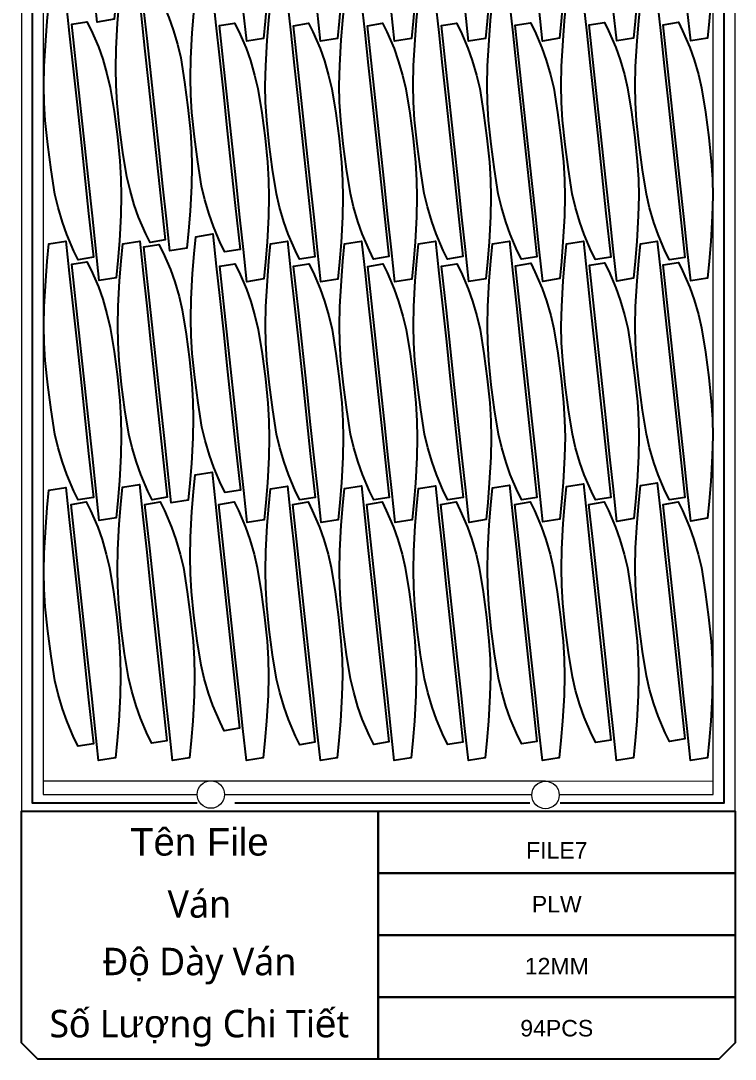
# Model space of a CAD drawing. Header units: millimetres. Extents: x -10628 to 24720, y -21829 to 4032.
# Drawn here: x 16419 to 17720, y -11150 to -9259 of the extents above; entities that cross this region are included whole.
import ezdxf
from ezdxf.enums import TextEntityAlignment as Align
from ezdxf.lldxf.tags import DXFTag

# ---------------------------------------------------------------- set-up
doc = ezdxf.new("R2010")
doc.units = ezdxf.units.MM
doc.layers.add('layer chu', color=7, linetype='Continuous', lineweight=9)
doc.layers.add('layer khung van cnc', color=7, linetype='Continuous', lineweight=25, true_color=0xfbf59b)
doc.layers.add('layer mau', color=7, linetype='Continuous')
doc.styles.add('Text Dim', font='arial.ttf')
tags = doc.linetypes.add('DATTRANHVAKEPVAN', pattern='A,32.156035,-1.521322,["DAT TRÁNH VA CHẠM KẸP VÁN",Text Dim,S=2.23494,R=0,X=0,Y=-0.877209],-47.8264', length=81.503757).pattern_tags.tags
tags[6] = DXFTag(74, 10)
tags = doc.linetypes.add('KVVIENMAY', pattern='A,46.311228,-10.280676,["KV VIỀN MÁY",Text Dim,S=10.028098,R=0,X=0,Y=-4.346144],-100.988212', length=157.580116).pattern_tags.tags
tags[6] = DXFTag(74, 10)

# ---------------------------------------------------------------- blocks, each defined once
blk = doc.blocks.new('khung van cnc')
at = {"color": 2, "linetype": 'DATTRANHVAKEPVAN', "lineweight": 5}
for p, q in [((-1453, -44.4), (-1148, -44.4)), ((-1148, -44.4), (-538.7, -44.4)), ((-539.1, -45.3), (-233, -44.4))]:
    blk.add_line(p, q, dxfattribs=at)
at = {"color": 250, "lineweight": 5}
blk.add_line((-1494.1, -99.4), (-193, -99.4), dxfattribs=at)
at = {"lineweight": 5}
blk.add_lwpolyline([(-193, -99.4), (-193, 2370.6), (-223, 2400.6), (-1463, 2400.6), (-1493, 2370.6), (-1493, -99.4)], close=True, dxfattribs=at)
at = {"color": 1, "linetype": 'KVVIENMAY'}
for points in [[(-511.9, -84.4), (-213, -84.4), (-213, 2370.6), (-228, 2385.6), (-1458, 2385.6), (-1473, 2370.6), (-1473, -84.4), (-1172.8, -84.4)], [(-1104, -84.4), (-567.2, -84.4)]]:
    blk.add_lwpolyline(points, dxfattribs=at)
at = {"lineweight": 5}
for points in [[(-513.5, -69.4), (-233, -69.4), (-233, 2370.6), (-1453, 2370.6), (-1453, -69.4), (-1173, -69.4)], [(-1123, -69.4), (-563.5, -69.4)]]:
    blk.add_lwpolyline(points, dxfattribs=at)
blk.add_lwpolyline([(-843, -551.3), (-1463, -551.3), (-1493, -521.3), (-1493, -99.4), (-843, -99.4)], close=True)
for centre in [(-1148, -69.4), (-538.5, -70.2)]:
    blk.add_circle(centre, 25, dxfattribs=at)
at = {"layer": 'layer mau'}
for points in [[(-843, -99.4), (-193, -99.4), (-193, -212.4), (-843, -212.4)], [(-843, -212.4), (-193, -212.4), (-193, -325.3), (-843, -325.3)], [(-843, -325.3), (-193, -325.3), (-193, -438.3), (-843, -438.3)], [(-843, -438.3), (-193, -438.3), (-193, -521.2), (-223, -551.2), (-843, -551.2)]]:
    blk.add_lwpolyline(points, close=True, dxfattribs=at)
at = {"color": 254, "lineweight": 5, "char_height": 50, "width": 647.53, "attachment_point": 5}
for s, insert in [('{\\fArial|b0|i0|c163|p34;Tên File}', (-1168.8, -155.9)), ('{\\fYu Gothic UI Semilight|b0|i0|c128|p34;Ván}', (-1168.8, -268.9)), ('{\\fYu Gothic UI Semilight|b0|i0|c128|p34;Đ\\fArial|b0|i0|c163|p34;ộ\\fYu Gothic UI Semilight|b0|i0|c128|p34; Dày Ván}', (-1168.8, -381.8)), ('{\\fYu Gothic UI Semilight|b0|i0|c128|p34;S\\fArial|b0|i0|c163|p34;ố\\fYu Gothic UI Semilight|b0|i0|c128|p34; L\\fArial|b0|i0|c163|p34;ượ\\fYu Gothic UI Semilight|b0|i0|c128|p34;ng Chi Ti\\fArial|b0|i0|c163|p34;ế\\fYu Gothic UI Semilight|b0|i0|c128|p34;t}', (-1168.8, -494.8))]:
    blk.add_mtext(s, dxfattribs=dict(at, insert=insert))
at = {"layer": 'layer mau'}
for tag, p in [('ÁGF', (-518, -155.9)), ('TENFILE', (-518, -268.9)), ('TENFILE', (-518, -381.8)), ('TENFILE', (-518, -494.8))]:
    blk.add_attdef(tag, text='', height=30, dxfattribs=at).set_placement(p, align=Align.MIDDLE_CENTER)

msp = doc.modelspace()

# ---------------------------------------------------------------- linework, layer by layer
for points in [[(16552.118, -9202.952), (16545.771, -9143.821), (16538.701, -9077.948), (16532.054, -9016.022), (16516.918, -8875.006), (16508.332, -8795.01), (16535.984, -8790.546), (16543.704, -8805.97), (16556.769, -8836.392), (16564.641, -8858.821), (16572.424, -8885.402), (16578.267, -8910.003), (16585.374, -8954.161), (16591.441, -9000.163), (16595.917, -9044.002), (16597.881, -9076.318), (16598.493, -9107.155), (16597.737, -9142.783), (16595.182, -9189.468), (16592.211, -9225.189), (16589.181, -9256.507), (16558.4, -9261.476)], [(16824.195, -9237.812), (16817.849, -9178.681), (16810.778, -9112.808), (16804.132, -9050.882), (16788.996, -8909.866), (16780.409, -8829.87), (16808.062, -8825.406), (16815.782, -8840.831), (16828.847, -8871.252), (16836.719, -8893.681), (16844.501, -8920.262), (16850.345, -8944.863), (16857.452, -8989.021), (16863.518, -9035.023), (16867.995, -9078.862), (16869.959, -9111.178), (16870.57, -9142.015), (16869.814, -9177.643), (16867.259, -9224.328), (16864.288, -9260.049), (16861.259, -9291.367), (16830.477, -9296.336)], [(16958.818, -9237.772), (16952.471, -9178.641), (16945.401, -9112.768), (16938.754, -9050.843), (16923.618, -8909.826), (16915.032, -8829.83), (16942.684, -8825.366), (16950.404, -8840.791), (16963.469, -8871.212), (16971.341, -8893.641), (16979.124, -8920.222), (16984.967, -8944.824), (16992.074, -8988.982), (16998.141, -9034.983), (17002.617, -9078.822), (17004.581, -9111.138), (17005.193, -9141.975), (17004.437, -9177.603), (17001.881, -9224.289), (16998.911, -9260.009), (16995.881, -9291.328), (16965.1, -9296.297)], [(17093.499, -9237.723), (17087.152, -9178.592), (17080.082, -9112.719), (17073.435, -9050.793), (17058.299, -8909.777), (17049.713, -8829.781), (17077.365, -8825.317), (17085.085, -8840.742), (17098.15, -8871.163), (17106.022, -8893.592), (17113.805, -8920.173), (17119.648, -8944.774), (17126.755, -8988.932), (17132.822, -9034.934), (17137.298, -9078.773), (17139.262, -9111.089), (17139.874, -9141.926), (17139.118, -9177.554), (17136.563, -9224.24), (17133.592, -9259.96), (17130.562, -9291.278), (17099.781, -9296.247)], [(17228.277, -9237.658), (17221.93, -9178.527), (17214.86, -9112.654), (17208.213, -9050.729), (17193.077, -8909.712), (17184.491, -8829.716), (17212.143, -8825.252), (17219.863, -8840.677), (17232.929, -8871.098), (17240.8, -8893.527), (17248.583, -8920.108), (17254.426, -8944.71), (17261.534, -8988.867), (17267.6, -9034.869), (17272.076, -9078.708), (17274.04, -9111.024), (17274.652, -9141.861), (17273.896, -9177.489), (17271.341, -9224.175), (17268.37, -9259.895), (17265.34, -9291.214), (17234.559, -9296.182)], [(17363.075, -9237.477), (17356.728, -9178.346), (17349.658, -9112.473), (17343.011, -9050.547), (17327.876, -8909.531), (17319.289, -8829.535), (17346.941, -8825.071), (17354.661, -8840.496), (17367.727, -8870.917), (17375.598, -8893.346), (17383.381, -8919.927), (17389.224, -8944.528), (17396.332, -8988.686), (17402.398, -9034.688), (17406.875, -9078.527), (17408.838, -9110.843), (17409.45, -9141.68), (17408.694, -9177.308), (17406.139, -9223.993), (17403.168, -9259.714), (17400.138, -9291.032), (17369.357, -9296.001)], [(17497.944, -9237.398), (17491.597, -9178.267), (17484.527, -9112.393), (17477.88, -9050.468), (17462.744, -8909.452), (17454.158, -8829.455), (17481.81, -8824.992), (17489.53, -8840.416), (17502.595, -8870.837), (17510.467, -8893.266), (17518.25, -8919.847), (17524.093, -8944.449), (17531.2, -8988.607), (17537.267, -9034.609), (17541.743, -9078.447), (17543.707, -9110.764), (17544.318, -9141.6), (17543.562, -9177.228), (17541.007, -9223.914), (17538.037, -9259.634), (17535.007, -9290.953), (17504.225, -9295.922)], [(17632.691, -9237.338), (17626.344, -9178.207), (17619.274, -9112.333), (17612.627, -9050.408), (17597.491, -8909.392), (17588.905, -8829.395), (17616.557, -8824.932), (17624.277, -8840.356), (17637.342, -8870.778), (17645.214, -8893.206), (17652.997, -8919.787), (17658.84, -8944.389), (17665.947, -8988.547), (17672.014, -9034.549), (17676.49, -9078.387), (17678.454, -9110.704), (17679.066, -9141.541), (17678.309, -9177.168), (17675.754, -9223.854), (17672.784, -9259.574), (17669.754, -9290.893), (17638.972, -9295.862)], [(16638.272, -9250.127), (16644.618, -9309.258), (16651.689, -9375.131), (16658.335, -9437.056), (16673.471, -9578.073), (16682.058, -9658.069), (16654.406, -9662.533), (16646.685, -9647.108), (16633.62, -9616.687), (16625.748, -9594.258), (16617.966, -9567.677), (16612.122, -9543.075), (16605.015, -9498.917), (16598.949, -9452.916), (16594.472, -9409.077), (16592.508, -9376.761), (16591.897, -9345.924), (16592.653, -9310.296), (16595.208, -9263.61), (16598.179, -9227.89), (16601.208, -9196.571), (16631.99, -9191.602)], [(16684.159, -9619.553), (16677.812, -9560.422), (16670.742, -9494.549), (16664.095, -9432.624), (16648.959, -9291.607), (16640.373, -9211.611), (16668.025, -9207.147), (16675.745, -9222.572), (16688.811, -9252.993), (16696.682, -9275.422), (16704.465, -9302.003), (16710.308, -9326.605), (16717.416, -9370.762), (16723.482, -9416.764), (16727.959, -9460.603), (16729.922, -9492.919), (16730.534, -9523.756), (16729.778, -9559.384), (16727.223, -9606.07), (16724.252, -9641.79), (16721.222, -9673.109), (16690.441, -9678.077)], [(16507.442, -9281.851), (16513.788, -9340.982), (16520.859, -9406.855), (16527.506, -9468.781), (16542.641, -9609.797), (16551.228, -9689.793), (16523.576, -9694.257), (16515.855, -9678.832), (16502.79, -9648.411), (16494.918, -9625.982), (16487.136, -9599.401), (16481.293, -9574.8), (16474.185, -9530.642), (16468.119, -9484.64), (16463.642, -9440.801), (16461.678, -9408.485), (16461.067, -9377.648), (16461.823, -9342.02), (16464.378, -9295.335), (16467.349, -9259.614), (16470.379, -9228.296), (16501.16, -9223.327)], [(16774.494, -9267.416), (16780.841, -9326.547), (16787.911, -9392.42), (16794.558, -9454.345), (16809.694, -9595.362), (16818.28, -9675.358), (16790.628, -9679.822), (16782.908, -9664.397), (16769.843, -9633.976), (16761.971, -9611.547), (16754.188, -9584.966), (16748.345, -9560.364), (16741.238, -9516.207), (16735.171, -9470.205), (16730.695, -9426.366), (16728.731, -9394.05), (16728.12, -9363.213), (16728.876, -9327.585), (16731.431, -9280.899), (16734.401, -9245.179), (16737.431, -9213.86), (16768.213, -9208.892)], [(16910.709, -9281.004), (16917.056, -9340.135), (16924.127, -9406.009), (16930.773, -9467.934), (16945.909, -9608.95), (16954.495, -9688.947), (16926.843, -9693.41), (16919.123, -9677.986), (16906.058, -9647.564), (16898.186, -9625.136), (16890.403, -9598.555), (16884.56, -9573.953), (16877.453, -9529.795), (16871.387, -9483.793), (16866.91, -9439.955), (16864.946, -9407.638), (16864.335, -9376.801), (16865.091, -9341.174), (16867.646, -9294.488), (16870.616, -9258.768), (16873.646, -9227.449), (16904.428, -9222.48)], [(17045.36, -9280.627), (17051.707, -9339.759), (17058.777, -9405.632), (17065.424, -9467.557), (17080.56, -9608.574), (17089.146, -9688.57), (17061.494, -9693.034), (17053.774, -9677.609), (17040.708, -9647.188), (17032.837, -9624.759), (17025.054, -9598.178), (17019.211, -9573.576), (17012.103, -9529.418), (17006.037, -9483.416), (17001.56, -9439.578), (16999.597, -9407.262), (16998.985, -9376.425), (16999.741, -9340.797), (17002.296, -9294.111), (17005.267, -9258.391), (17008.297, -9227.072), (17039.078, -9222.103)], [(17180.036, -9280.633), (17186.383, -9339.764), (17193.454, -9405.637), (17200.1, -9467.563), (17215.236, -9608.579), (17223.822, -9688.575), (17196.17, -9693.039), (17188.45, -9677.615), (17175.385, -9647.193), (17167.513, -9624.764), (17159.73, -9598.183), (17153.887, -9573.582), (17146.78, -9529.424), (17140.713, -9483.422), (17136.237, -9439.584), (17134.273, -9407.267), (17133.662, -9376.43), (17134.418, -9340.802), (17136.973, -9294.117), (17139.943, -9258.397), (17142.973, -9227.078), (17173.755, -9222.109)], [(17314.777, -9281.017), (17321.124, -9340.148), (17328.194, -9406.022), (17334.841, -9467.947), (17349.977, -9608.963), (17358.563, -9688.959), (17330.911, -9693.423), (17323.191, -9677.999), (17310.126, -9647.577), (17302.254, -9625.149), (17294.471, -9598.567), (17288.628, -9573.966), (17281.521, -9529.808), (17275.454, -9483.806), (17270.978, -9439.968), (17269.014, -9407.651), (17268.402, -9376.814), (17269.158, -9341.186), (17271.714, -9294.501), (17274.684, -9258.781), (17277.714, -9227.462), (17308.495, -9222.493)], [(17449.526, -9281.434), (17455.872, -9340.566), (17462.943, -9406.439), (17469.589, -9468.364), (17484.725, -9609.381), (17493.312, -9689.377), (17465.659, -9693.841), (17457.939, -9678.416), (17444.874, -9647.995), (17437.002, -9625.566), (17429.22, -9598.985), (17423.376, -9574.383), (17416.269, -9530.225), (17410.203, -9484.223), (17405.726, -9440.385), (17403.762, -9408.069), (17403.151, -9377.232), (17403.907, -9341.604), (17406.462, -9294.918), (17409.433, -9259.198), (17412.462, -9227.879), (17443.244, -9222.91)], [(17584.34, -9282.003), (17590.687, -9341.134), (17597.757, -9407.008), (17604.404, -9468.933), (17619.54, -9609.949), (17628.126, -9689.946), (17600.474, -9694.409), (17592.754, -9678.985), (17579.689, -9648.564), (17571.817, -9626.135), (17564.034, -9599.554), (17558.191, -9574.952), (17551.084, -9530.794), (17545.017, -9484.792), (17540.541, -9440.954), (17538.577, -9408.637), (17537.965, -9377.801), (17538.722, -9342.173), (17541.277, -9295.487), (17544.247, -9259.767), (17547.277, -9228.448), (17578.059, -9223.479)], [(16555.695, -9673.322), (16549.349, -9614.191), (16542.278, -9548.318), (16535.631, -9486.392), (16520.496, -9345.376), (16511.909, -9265.38), (16539.561, -9260.916), (16547.282, -9276.341), (16560.347, -9306.762), (16568.218, -9329.191), (16576.001, -9355.772), (16581.844, -9380.373), (16588.952, -9424.531), (16595.018, -9470.533), (16599.495, -9514.372), (16601.459, -9546.688), (16602.07, -9577.525), (16601.314, -9613.153), (16598.759, -9659.838), (16595.788, -9695.559), (16592.758, -9726.877), (16561.977, -9731.846)], [(16824.55, -9675.679), (16818.204, -9616.548), (16811.133, -9550.675), (16804.486, -9488.749), (16789.351, -9347.733), (16780.764, -9267.737), (16808.416, -9263.273), (16816.137, -9278.698), (16829.202, -9309.119), (16837.073, -9331.548), (16844.856, -9358.129), (16850.699, -9382.73), (16857.807, -9426.888), (16863.873, -9472.89), (16868.35, -9516.729), (16870.314, -9549.045), (16870.925, -9579.882), (16870.169, -9615.51), (16867.614, -9662.195), (16864.643, -9697.916), (16861.613, -9729.234), (16830.832, -9734.203)], [(16959.346, -9676.043), (16952.999, -9616.912), (16945.929, -9551.038), (16939.282, -9489.113), (16924.146, -9348.097), (16915.56, -9268.1), (16943.212, -9263.637), (16950.932, -9279.061), (16963.998, -9309.482), (16971.869, -9331.911), (16979.652, -9358.492), (16985.495, -9383.094), (16992.603, -9427.252), (16998.669, -9473.254), (17003.146, -9517.092), (17005.109, -9549.409), (17005.721, -9580.246), (17004.965, -9615.873), (17002.41, -9662.559), (16999.439, -9698.279), (16996.409, -9729.598), (16965.628, -9734.567)], [(17094.033, -9676.008), (17087.686, -9616.877), (17080.616, -9551.003), (17073.969, -9489.078), (17058.834, -9348.062), (17050.247, -9268.065), (17077.899, -9263.602), (17085.619, -9279.026), (17098.685, -9309.448), (17106.556, -9331.876), (17114.339, -9358.458), (17120.182, -9383.059), (17127.29, -9427.217), (17133.356, -9473.219), (17137.833, -9517.057), (17139.796, -9549.374), (17140.408, -9580.211), (17139.652, -9615.839), (17137.097, -9662.524), (17134.126, -9698.244), (17131.096, -9729.563), (17100.315, -9734.532)], [(17228.666, -9675.604), (17222.319, -9616.473), (17215.249, -9550.6), (17208.602, -9488.674), (17193.466, -9347.658), (17184.88, -9267.662), (17212.532, -9263.198), (17220.252, -9278.623), (17233.317, -9309.044), (17241.189, -9331.473), (17248.972, -9358.054), (17254.815, -9382.655), (17261.922, -9426.813), (17267.989, -9472.815), (17272.465, -9516.654), (17274.429, -9548.97), (17275.04, -9579.807), (17274.284, -9615.435), (17271.729, -9662.12), (17268.759, -9697.841), (17265.729, -9729.159), (17234.947, -9734.128)], [(17363.306, -9675.056), (17356.96, -9615.925), (17349.889, -9550.052), (17343.242, -9488.126), (17328.107, -9347.11), (17319.52, -9267.114), (17347.172, -9262.65), (17354.893, -9278.074), (17367.958, -9308.496), (17375.83, -9330.925), (17383.612, -9357.506), (17389.455, -9382.107), (17396.563, -9426.265), (17402.629, -9472.267), (17407.106, -9516.105), (17409.07, -9548.422), (17409.681, -9579.259), (17408.925, -9614.887), (17406.37, -9661.572), (17403.399, -9697.292), (17400.369, -9728.611), (17369.588, -9733.58)], [(17497.944, -9674.438), (17491.597, -9615.307), (17484.527, -9549.434), (17477.88, -9487.508), (17462.744, -9346.492), (17454.158, -9266.496), (17481.81, -9262.032), (17489.53, -9277.457), (17502.595, -9307.878), (17510.467, -9330.307), (17518.25, -9356.888), (17524.093, -9381.489), (17531.2, -9425.647), (17537.267, -9471.649), (17541.743, -9515.488), (17543.707, -9547.804), (17544.318, -9578.641), (17543.562, -9614.269), (17541.007, -9660.954), (17538.037, -9696.675), (17535.007, -9727.993), (17504.225, -9732.962)], [(17632.691, -9674.378), (17626.344, -9615.247), (17619.274, -9549.374), (17612.627, -9487.448), (17597.491, -9346.432), (17588.905, -9266.436), (17616.557, -9261.972), (17624.277, -9277.397), (17637.342, -9307.818), (17645.214, -9330.247), (17652.997, -9356.828), (17658.84, -9381.43), (17665.947, -9425.587), (17672.014, -9471.589), (17676.49, -9515.428), (17678.454, -9547.744), (17679.066, -9578.581), (17678.309, -9614.209), (17675.754, -9660.895), (17672.784, -9696.615), (17669.754, -9727.933), (17638.972, -9732.902)], [(16507.442, -9718.891), (16513.788, -9778.023), (16520.859, -9843.896), (16527.506, -9905.821), (16542.641, -10046.838), (16551.228, -10126.834), (16523.576, -10131.298), (16515.855, -10115.873), (16502.79, -10085.452), (16494.918, -10063.023), (16487.136, -10036.442), (16481.293, -10011.84), (16474.185, -9967.682), (16468.119, -9921.68), (16463.642, -9877.842), (16461.678, -9845.526), (16461.067, -9814.689), (16461.823, -9779.061), (16464.378, -9732.375), (16467.349, -9696.655), (16470.379, -9665.336), (16501.16, -9660.367)], [(16642.009, -9718.843), (16648.356, -9777.974), (16655.426, -9843.847), (16662.073, -9905.773), (16677.209, -10046.789), (16685.795, -10126.785), (16658.143, -10131.249), (16650.423, -10115.824), (16637.357, -10085.403), (16629.486, -10062.974), (16621.703, -10036.393), (16615.86, -10011.792), (16608.752, -9967.634), (16602.686, -9921.632), (16598.21, -9877.793), (16596.246, -9845.477), (16595.634, -9814.64), (16596.39, -9779.012), (16598.945, -9732.327), (16601.916, -9696.606), (16604.946, -9665.288), (16635.727, -9660.319)], [(16775.088, -9705.838), (16781.434, -9764.969), (16788.505, -9830.842), (16795.152, -9892.768), (16810.287, -10033.784), (16818.874, -10113.78), (16791.222, -10118.244), (16783.501, -10102.819), (16770.436, -10072.398), (16762.565, -10049.969), (16754.782, -10023.388), (16748.939, -9998.787), (16741.831, -9954.629), (16735.765, -9908.627), (16731.288, -9864.788), (16729.324, -9832.472), (16728.713, -9801.635), (16729.469, -9766.007), (16732.024, -9719.322), (16734.995, -9683.601), (16738.025, -9652.283), (16768.806, -9647.314)], [(16911.083, -9718.914), (16917.43, -9778.045), (16924.5, -9843.919), (16931.147, -9905.844), (16946.283, -10046.86), (16954.869, -10126.857), (16927.217, -10131.32), (16919.497, -10115.896), (16906.431, -10085.475), (16898.56, -10063.046), (16890.777, -10036.465), (16884.934, -10011.863), (16877.826, -9967.705), (16871.76, -9921.703), (16867.283, -9877.865), (16865.32, -9845.548), (16864.708, -9814.712), (16865.464, -9779.084), (16868.019, -9732.398), (16870.99, -9696.678), (16874.02, -9665.359), (16904.801, -9660.39)], [(17045.888, -9718.898), (17052.235, -9778.029), (17059.305, -9843.902), (17065.952, -9905.828), (17081.088, -10046.844), (17089.674, -10126.84), (17062.022, -10131.304), (17054.302, -10115.879), (17041.237, -10085.458), (17033.365, -10063.029), (17025.582, -10036.448), (17019.739, -10011.847), (17012.632, -9967.689), (17006.565, -9921.687), (17002.089, -9877.848), (17000.125, -9845.532), (16999.513, -9814.695), (17000.269, -9779.067), (17002.824, -9732.381), (17005.795, -9696.661), (17008.825, -9665.343), (17039.606, -9660.374)], [(17180.571, -9718.918), (17186.917, -9778.049), (17193.988, -9843.922), (17200.635, -9905.847), (17215.77, -10046.864), (17224.357, -10126.86), (17196.705, -10131.324), (17188.984, -10115.899), (17175.919, -10085.478), (17168.048, -10063.049), (17160.265, -10036.468), (17154.422, -10011.866), (17147.314, -9967.709), (17141.248, -9921.707), (17136.771, -9877.868), (17134.807, -9845.552), (17134.196, -9814.715), (17134.952, -9779.087), (17137.507, -9732.401), (17140.478, -9696.681), (17143.508, -9665.363), (17174.289, -9660.394)], [(17315.166, -9718.963), (17321.513, -9778.094), (17328.583, -9843.967), (17335.23, -9905.893), (17350.366, -10046.909), (17358.952, -10126.905), (17331.3, -10131.369), (17323.58, -10115.944), (17310.514, -10085.523), (17302.643, -10063.094), (17294.86, -10036.513), (17289.017, -10011.912), (17281.909, -9967.754), (17275.843, -9921.752), (17271.366, -9877.913), (17269.403, -9845.597), (17268.791, -9814.76), (17269.547, -9779.132), (17272.102, -9732.447), (17275.073, -9696.726), (17278.103, -9665.408), (17308.884, -9660.439)], [(17449.757, -9719.013), (17456.103, -9778.144), (17463.174, -9844.018), (17469.821, -9905.943), (17484.956, -10046.959), (17493.543, -10126.956), (17465.891, -10131.419), (17458.171, -10115.995), (17445.105, -10085.574), (17437.234, -10063.145), (17429.451, -10036.564), (17423.608, -10011.962), (17416.5, -9967.804), (17410.434, -9921.802), (17405.957, -9877.964), (17403.994, -9845.647), (17403.382, -9814.811), (17404.138, -9779.183), (17406.693, -9732.497), (17409.664, -9696.777), (17412.694, -9665.458), (17443.475, -9660.489)], [(17584.34, -9719.044), (17590.687, -9778.175), (17597.757, -9844.048), (17604.404, -9905.974), (17619.54, -10046.99), (17628.126, -10126.986), (17600.474, -10131.45), (17592.754, -10116.025), (17579.689, -10085.604), (17571.817, -10063.175), (17564.034, -10036.594), (17558.191, -10011.993), (17551.084, -9967.835), (17545.017, -9921.833), (17540.541, -9877.994), (17538.577, -9845.678), (17537.965, -9814.841), (17538.722, -9779.213), (17541.277, -9732.528), (17544.247, -9696.807), (17547.277, -9665.489), (17578.059, -9660.52)], [(16686.857, -10078.585), (16680.51, -10019.454), (16673.44, -9953.58), (16666.793, -9891.655), (16651.657, -9750.639), (16643.071, -9670.643), (16670.723, -9666.179), (16678.443, -9681.603), (16691.509, -9712.025), (16699.38, -9734.453), (16707.163, -9761.035), (16713.006, -9785.636), (16720.114, -9829.794), (16726.18, -9875.796), (16730.657, -9919.634), (16732.62, -9951.951), (16733.232, -9982.788), (16732.476, -10018.416), (16729.921, -10065.101), (16726.95, -10100.821), (16723.92, -10132.14), (16693.139, -10137.109)], [(16555.695, -10110.363), (16549.349, -10051.232), (16542.278, -9985.358), (16535.631, -9923.433), (16520.496, -9782.417), (16511.909, -9702.42), (16539.561, -9697.957), (16547.282, -9713.381), (16560.347, -9743.803), (16568.218, -9766.231), (16576.001, -9792.812), (16581.844, -9817.414), (16588.952, -9861.572), (16595.018, -9907.574), (16599.495, -9951.412), (16601.459, -9983.729), (16602.07, -10014.566), (16601.314, -10050.193), (16598.759, -10096.879), (16595.788, -10132.599), (16592.758, -10163.918), (16561.977, -10168.887)], [(17632.691, -10111.419), (17626.344, -10052.288), (17619.274, -9986.414), (17612.627, -9924.489), (17597.491, -9783.473), (17588.905, -9703.477), (17616.557, -9699.013), (17624.277, -9714.437), (17637.342, -9744.859), (17645.214, -9767.287), (17652.997, -9793.869), (17658.84, -9818.47), (17665.947, -9862.628), (17672.014, -9908.63), (17676.49, -9952.468), (17678.454, -9984.785), (17679.066, -10015.622), (17678.309, -10051.25), (17675.754, -10097.935), (17672.784, -10133.655), (17669.754, -10164.974), (17638.972, -10169.943)], [(16825.144, -10114.101), (16818.797, -10054.97), (16811.727, -9989.097), (16805.08, -9927.171), (16789.944, -9786.155), (16781.358, -9706.159), (16809.01, -9701.695), (16816.73, -9717.12), (16829.795, -9747.541), (16837.667, -9769.97), (16845.45, -9796.551), (16851.293, -9821.152), (16858.4, -9865.31), (16864.467, -9911.312), (16868.943, -9955.151), (16870.907, -9987.467), (16871.518, -10018.304), (16870.762, -10053.932), (16868.207, -10100.618), (16865.237, -10136.338), (16862.207, -10167.656), (16831.425, -10172.625)], [(16959.719, -10113.953), (16953.373, -10054.822), (16946.302, -9988.948), (16939.656, -9927.023), (16924.52, -9786.007), (16915.934, -9706.011), (16943.586, -9701.547), (16951.306, -9716.971), (16964.371, -9747.393), (16972.243, -9769.821), (16980.025, -9796.403), (16985.869, -9821.004), (16992.976, -9865.162), (16999.042, -9911.164), (17003.519, -9955.002), (17005.483, -9987.319), (17006.094, -10018.156), (17005.338, -10053.784), (17002.783, -10100.469), (16999.813, -10136.189), (16996.783, -10167.508), (16966.001, -10172.477)], [(17094.561, -10114.278), (17088.215, -10055.147), (17081.144, -9989.274), (17074.497, -9927.348), (17059.362, -9786.332), (17050.775, -9706.336), (17078.427, -9701.872), (17086.148, -9717.297), (17099.213, -9747.718), (17107.084, -9770.147), (17114.867, -9796.728), (17120.71, -9821.329), (17127.818, -9865.487), (17133.884, -9911.489), (17138.361, -9955.328), (17140.325, -9987.644), (17140.936, -10018.481), (17140.18, -10054.109), (17137.625, -10100.794), (17134.654, -10136.515), (17131.624, -10167.833), (17100.843, -10172.802)], [(17229.2, -10113.889), (17222.853, -10054.758), (17215.783, -9988.884), (17209.136, -9926.959), (17194, -9785.943), (17185.414, -9705.946), (17213.066, -9701.483), (17220.786, -9716.907), (17233.852, -9747.328), (17241.723, -9769.757), (17249.506, -9796.338), (17255.349, -9820.94), (17262.457, -9865.098), (17268.523, -9911.1), (17272.999, -9954.938), (17274.963, -9987.255), (17275.575, -10018.092), (17274.819, -10053.719), (17272.264, -10100.405), (17269.293, -10136.125), (17266.263, -10167.444), (17235.482, -10172.413)], [(17363.695, -10113.002), (17357.348, -10053.871), (17350.278, -9987.997), (17343.631, -9926.072), (17328.495, -9785.056), (17319.909, -9705.059), (17347.561, -9700.596), (17355.281, -9716.02), (17368.347, -9746.441), (17376.218, -9768.87), (17384.001, -9795.451), (17389.844, -9820.053), (17396.952, -9864.211), (17403.018, -9910.213), (17407.495, -9954.051), (17409.458, -9986.368), (17410.07, -10017.205), (17409.314, -10052.832), (17406.759, -10099.518), (17403.788, -10135.238), (17400.758, -10166.557), (17369.977, -10171.526)], [(17498.175, -10112.017), (17491.828, -10052.886), (17484.758, -9987.013), (17478.111, -9925.087), (17462.975, -9784.071), (17454.389, -9704.075), (17482.041, -9699.611), (17489.761, -9715.036), (17502.826, -9745.457), (17510.698, -9767.886), (17518.481, -9794.467), (17524.324, -9819.068), (17531.431, -9863.226), (17537.498, -9909.228), (17541.974, -9953.067), (17543.938, -9985.383), (17544.55, -10016.22), (17543.794, -10051.848), (17541.238, -10098.533), (17538.268, -10134.254), (17535.238, -10165.572), (17504.457, -10170.541)], [(16773.566, -10139.336), (16779.913, -10198.467), (16786.984, -10264.341), (16793.63, -10326.266), (16808.766, -10467.282), (16817.352, -10547.279), (16789.7, -10551.742), (16781.98, -10536.318), (16768.915, -10505.896), (16761.043, -10483.468), (16753.26, -10456.887), (16747.417, -10432.285), (16740.31, -10388.127), (16734.243, -10342.125), (16729.767, -10298.287), (16727.803, -10265.97), (16727.192, -10235.133), (16727.948, -10199.506), (16730.503, -10152.82), (16733.473, -10117.1), (16736.503, -10085.781), (16767.285, -10080.812)], [(16507.442, -10167.463), (16513.788, -10226.594), (16520.859, -10292.467), (16527.506, -10354.392), (16542.641, -10495.409), (16551.228, -10575.405), (16523.576, -10579.869), (16515.855, -10564.444), (16502.79, -10534.023), (16494.918, -10511.594), (16487.136, -10485.013), (16481.293, -10460.411), (16474.185, -10416.253), (16468.119, -10370.252), (16463.642, -10326.413), (16461.678, -10294.097), (16461.067, -10263.26), (16461.823, -10227.632), (16464.378, -10180.946), (16467.349, -10145.226), (16470.379, -10113.907), (16501.16, -10108.938)], [(16641.407, -10162.102), (16647.754, -10221.233), (16654.825, -10287.106), (16661.471, -10349.032), (16676.607, -10490.048), (16685.193, -10570.044), (16657.541, -10574.508), (16649.821, -10559.083), (16636.756, -10528.662), (16628.884, -10506.233), (16621.101, -10479.652), (16615.258, -10455.051), (16608.151, -10410.893), (16602.084, -10364.891), (16597.608, -10321.052), (16595.644, -10288.736), (16595.033, -10257.899), (16595.789, -10222.271), (16598.344, -10175.586), (16601.314, -10139.865), (16604.344, -10108.547), (16635.126, -10103.578)], [(16910.948, -10164.885), (16917.295, -10224.016), (16924.365, -10289.89), (16931.012, -10351.815), (16946.148, -10492.831), (16954.734, -10572.828), (16927.082, -10577.291), (16919.362, -10561.867), (16906.297, -10531.446), (16898.425, -10509.017), (16890.642, -10482.436), (16884.799, -10457.834), (16877.692, -10413.676), (16871.625, -10367.674), (16867.149, -10323.836), (16865.185, -10291.519), (16864.573, -10260.683), (16865.33, -10225.055), (16867.885, -10178.369), (16870.855, -10142.649), (16873.885, -10111.33), (16904.667, -10106.361)], [(17045.576, -10164.196), (17051.923, -10223.327), (17058.994, -10289.2), (17065.64, -10351.126), (17080.776, -10492.142), (17089.362, -10572.138), (17061.71, -10576.602), (17053.99, -10561.177), (17040.925, -10530.756), (17033.053, -10508.327), (17025.27, -10481.746), (17019.427, -10457.144), (17012.32, -10412.987), (17006.253, -10366.985), (17001.777, -10323.146), (16999.813, -10290.83), (16999.202, -10259.993), (16999.958, -10224.365), (17002.513, -10177.679), (17005.483, -10141.959), (17008.513, -10110.641), (17039.295, -10105.672)], [(17180.418, -10164.526), (17186.764, -10223.657), (17193.835, -10289.53), (17200.482, -10351.456), (17215.617, -10492.472), (17224.204, -10572.468), (17196.552, -10576.932), (17188.831, -10561.508), (17175.766, -10531.086), (17167.895, -10508.657), (17160.112, -10482.076), (17154.269, -10457.475), (17147.161, -10413.317), (17141.095, -10367.315), (17136.618, -10323.476), (17134.654, -10291.16), (17134.043, -10260.323), (17134.799, -10224.695), (17137.354, -10178.01), (17140.325, -10142.289), (17143.355, -10110.971), (17174.136, -10106.002)], [(17315.149, -10163.178), (17321.496, -10222.309), (17328.566, -10288.183), (17335.213, -10350.108), (17350.349, -10491.124), (17358.935, -10571.12), (17331.283, -10575.584), (17323.563, -10560.16), (17310.498, -10529.738), (17302.626, -10507.31), (17294.843, -10480.728), (17289, -10456.127), (17281.893, -10411.969), (17275.826, -10365.967), (17271.35, -10322.129), (17269.386, -10289.812), (17268.774, -10258.975), (17269.53, -10223.347), (17272.086, -10176.662), (17275.056, -10140.942), (17278.086, -10109.623), (17308.867, -10104.654)], [(17449.792, -10160.761), (17456.139, -10219.892), (17463.209, -10285.765), (17469.856, -10347.691), (17484.992, -10488.707), (17493.578, -10568.703), (17465.926, -10573.167), (17458.206, -10557.742), (17445.141, -10527.321), (17437.269, -10504.892), (17429.486, -10478.311), (17423.643, -10453.709), (17416.536, -10409.552), (17410.469, -10363.55), (17405.993, -10319.711), (17404.029, -10287.395), (17403.418, -10256.558), (17404.174, -10220.93), (17406.729, -10174.244), (17409.699, -10138.524), (17412.729, -10107.206), (17443.511, -10102.237)], [(17584.361, -10158.858), (17590.708, -10217.989), (17597.778, -10283.862), (17604.425, -10345.788), (17619.561, -10486.804), (17628.147, -10566.8), (17600.495, -10571.264), (17592.775, -10555.839), (17579.709, -10525.418), (17571.838, -10502.989), (17564.055, -10476.408), (17558.212, -10451.807), (17551.104, -10407.649), (17545.038, -10361.647), (17540.561, -10317.808), (17538.598, -10285.492), (17537.986, -10254.655), (17538.742, -10219.027), (17541.297, -10172.341), (17544.268, -10136.621), (17547.298, -10105.303), (17578.079, -10100.334)], [(16554.479, -10547.6), (16548.132, -10488.469), (16541.062, -10422.595), (16534.415, -10360.67), (16519.279, -10219.654), (16510.693, -10139.657), (16538.345, -10135.194), (16546.065, -10150.618), (16559.13, -10181.039), (16567.002, -10203.468), (16574.785, -10230.049), (16580.628, -10254.651), (16587.735, -10298.809), (16593.802, -10344.811), (16598.278, -10388.649), (16600.242, -10420.966), (16600.854, -10451.802), (16600.097, -10487.43), (16597.542, -10534.116), (16594.572, -10569.836), (16591.542, -10601.155), (16560.76, -10606.124)], [(16689.015, -10547.556), (16682.668, -10488.425), (16675.598, -10422.552), (16668.951, -10360.626), (16653.816, -10219.61), (16645.229, -10139.614), (16672.881, -10135.15), (16680.601, -10150.575), (16693.667, -10180.996), (16701.538, -10203.425), (16709.321, -10230.006), (16715.164, -10254.607), (16722.272, -10298.765), (16728.338, -10344.767), (16732.815, -10388.606), (16734.778, -10420.922), (16735.39, -10451.759), (16734.634, -10487.387), (16732.079, -10534.072), (16729.108, -10569.793), (16726.078, -10601.111), (16695.297, -10606.08)], [(16823.622, -10547.6), (16817.276, -10488.469), (16810.205, -10422.595), (16803.559, -10360.67), (16788.423, -10219.654), (16779.836, -10139.657), (16807.489, -10135.194), (16815.209, -10150.618), (16828.274, -10181.039), (16836.146, -10203.468), (16843.928, -10230.049), (16849.772, -10254.651), (16856.879, -10298.809), (16862.945, -10344.811), (16867.422, -10388.649), (16869.386, -10420.966), (16869.997, -10451.802), (16869.241, -10487.43), (16866.686, -10534.116), (16863.715, -10569.836), (16860.686, -10601.155), (16829.904, -10606.124)], [(16958.262, -10547.6), (16951.915, -10488.469), (16944.845, -10422.595), (16938.198, -10360.67), (16923.062, -10219.654), (16914.476, -10139.657), (16942.128, -10135.194), (16949.848, -10150.618), (16962.914, -10181.039), (16970.785, -10203.468), (16978.568, -10230.049), (16984.411, -10254.651), (16991.519, -10298.809), (16997.585, -10344.811), (17002.061, -10388.649), (17004.025, -10420.966), (17004.637, -10451.802), (17003.881, -10487.43), (17001.326, -10534.116), (16998.355, -10569.836), (16995.325, -10601.155), (16964.544, -10606.124)], [(17092.964, -10547.6), (17086.617, -10488.469), (17079.547, -10422.595), (17072.9, -10360.67), (17057.764, -10219.654), (17049.178, -10139.657), (17076.83, -10135.194), (17084.55, -10150.618), (17097.616, -10181.039), (17105.487, -10203.468), (17113.27, -10230.049), (17119.113, -10254.651), (17126.221, -10298.809), (17132.287, -10344.811), (17136.764, -10388.649), (17138.727, -10420.966), (17139.339, -10451.802), (17138.583, -10487.43), (17136.028, -10534.116), (17133.057, -10569.836), (17130.027, -10601.155), (17099.246, -10606.124)], [(17227.77, -10547.6), (17221.423, -10488.469), (17214.353, -10422.595), (17207.706, -10360.67), (17192.57, -10219.654), (17183.984, -10139.657), (17211.636, -10135.194), (17219.356, -10150.618), (17232.422, -10181.039), (17240.293, -10203.468), (17248.076, -10230.049), (17253.919, -10254.651), (17261.027, -10298.809), (17267.093, -10344.811), (17271.569, -10388.649), (17273.533, -10420.966), (17274.145, -10451.802), (17273.389, -10487.43), (17270.834, -10534.116), (17267.863, -10569.836), (17264.833, -10601.155), (17234.052, -10606.124)], [(17362.646, -10547.6), (17356.299, -10488.469), (17349.229, -10422.595), (17342.582, -10360.67), (17327.446, -10219.654), (17318.86, -10139.657), (17346.512, -10135.194), (17354.232, -10150.618), (17367.298, -10181.039), (17375.169, -10203.468), (17382.952, -10230.049), (17388.795, -10254.651), (17395.903, -10298.809), (17401.969, -10344.811), (17406.446, -10388.649), (17408.409, -10420.966), (17409.021, -10451.802), (17408.265, -10487.43), (17405.71, -10534.116), (17402.739, -10569.836), (17399.709, -10601.155), (17368.928, -10606.124)], [(17497.549, -10547.6), (17491.202, -10488.469), (17484.132, -10422.595), (17477.485, -10360.67), (17462.349, -10219.654), (17453.763, -10139.657), (17481.415, -10135.194), (17489.135, -10150.618), (17502.2, -10181.039), (17510.072, -10203.468), (17517.855, -10230.049), (17523.698, -10254.651), (17530.805, -10298.809), (17536.872, -10344.811), (17541.348, -10388.649), (17543.312, -10420.966), (17543.924, -10451.802), (17543.167, -10487.43), (17540.612, -10534.116), (17537.642, -10569.836), (17534.612, -10601.155), (17503.83, -10606.124)], [(17632.322, -10547.6), (17625.975, -10488.469), (17618.904, -10422.595), (17612.258, -10360.67), (17597.122, -10219.654), (17588.536, -10139.657), (17616.188, -10135.194), (17623.908, -10150.618), (17636.973, -10181.039), (17644.845, -10203.468), (17652.628, -10230.049), (17658.471, -10254.651), (17665.578, -10298.809), (17671.645, -10344.811), (17676.121, -10388.649), (17678.085, -10420.966), (17678.696, -10451.802), (17677.94, -10487.43), (17675.385, -10534.116), (17672.415, -10569.836), (17669.385, -10601.155), (17638.603, -10606.124)]]:
    msp.add_lwpolyline(points, close=True)

# ---------------------------------------------------------------- block references
at = {"layer": 'layer khung van cnc'}
ref = msp.add_blockref('khung van cnc', (17913.07, -10598.582), dxfattribs=at)
ref.add_attrib('TENFILE', '94PCS', dxfattribs={"layer": 'layer chu', "lineweight": 5, "height": 30, "style": 'Text Dim'}).set_placement((17395.066, -11093.341), align=Align.MIDDLE_CENTER)
ref.add_attrib('TENFILE', '12MM', dxfattribs={"layer": 'layer chu', "height": 30, "style": 'Text Dim'}).set_placement((17395.066, -10980.393), align=Align.MIDDLE_CENTER)
ref.add_attrib('TENFILE', 'PLW', dxfattribs={"layer": 'layer chu', "height": 30, "style": 'Text Dim'}).set_placement((17395.066, -10867.444), align=Align.MIDDLE_CENTER)
ref.add_attrib('ÁGF', 'FILE7', dxfattribs={"layer": 'layer chu', "height": 30, "style": 'Text Dim'}).set_placement((17395.066, -10754.496), align=Align.TOP_CENTER)

doc.saveas('drawing.dxf')
